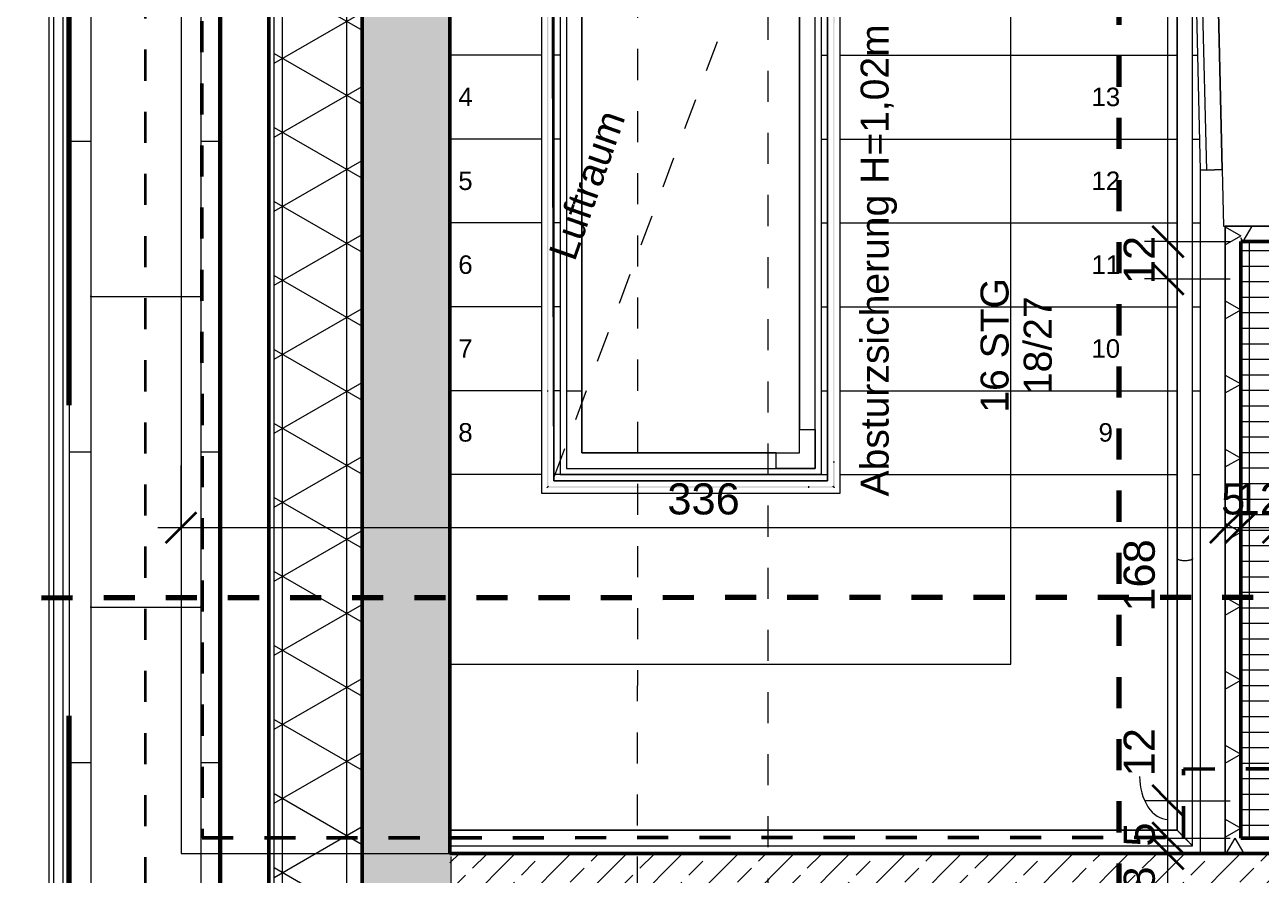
# Model space of a CAD drawing. Header units: metres. Extents: x -67.4 to -27.2, y 43.9 to 89.6.
# Drawn here: x -54.492 to -50.512, y 55.139 to 57.877 of the extents above; entities that cross this region are included whole.
import ezdxf

# ---------------------------------------------------------------- set-up
doc = ezdxf.new("R2010")
doc.units = ezdxf.units.M
for name, pattern in [('Achse', [0.009, 0.005, -0.002, 0, -0.002]), ('Strich Punkt Mittel', [0.015875, 0.00635, -0.004763, 0, -0.004763]), ('Verdeckt', [0.003, 0.002, -0.001]), ('Verdeckt Oben', [0.00225, 0.0015, -0.00075])]:
    doc.linetypes.add(name, pattern=pattern)
for name, color, linetype, lineweight in [('A-DETL-GENF_', 92, 'Continuous', 13), ('A-FLOR-HRAL', 11, 'Continuous', 5), ('A-FLOR-OVHD', 1, 'Verdeckt Oben', 5), ('A-ROOF', 132, 'Continuous', 35), ('A-ROOF-FNSH', 132, 'Continuous', 35), ('A-ROOF-OTLN', 132, 'Continuous', 5), ('A-ROOF-PATT', 132, 'Continuous', 35), ('A_2D', 7, 'Continuous', 13), ('A_Bemassung-50_', 4, 'Continuous', 9), ('A_Bemassung_', 4, 'Continuous', 9), ('A_Brandabschnitte', 30, 'Verdeckt', 50), ('A_Dach', 7, 'Continuous', 13), ('A_Decken', 8, 'Continuous', 13), ('A_Gelaender', 7, 'Continuous', 13), ('A_Raeume', 7, 'Continuous', 13), ('A_Raeume_', 7, 'Continuous', 5), ('A_Raster_', 1, 'Continuous', 9), ('A_Waende', 7, 'Continuous', 13), ('G-ANNO-SYMB_', 111, 'Continuous', 9), ('S-STRS', 31, 'Continuous', 13), ('S-STRS-ANNO_', 31, 'Continuous', 5), ('S-STRS-IDEN_', 31, 'Continuous', 9), ('Text', 90, 'Continuous', 9)]:
    doc.layers.add(name, color=color, linetype=linetype, lineweight=lineweight)
doc.styles.add('Arial', font='arial.ttf', dxfattribs={"height": 0.059531})
doc.styles.add('Arial_2', font='arial.ttf', dxfattribs={"height": 0.09})
doc.styles.add('Arial_5', font='arial.ttf', dxfattribs={"height": 0.1})
doc.dimstyles.new('WGA-Bemaßung', dxfattribs={"dimscale": 0.3048, "dimtxt": 0.102026, "dimasz": 0.328084, "dimexe": 0.246063, "dimexo": 0.0625, "dimgap": 0.04101, "dimtad": 1, "dimdec": 1, "dimlfac": 100, "dimrnd": 0.5, "dimdsep": 46, "dimtxsty": 'Arial_5', "dimblk1": 'OBLIQUE', "dimblk2": 'OBLIQUE', "dimsah": 1, "dimcen": 0.09, "dimdle": 0.246063, "dimazin": 2, "dimtfac": 1, "dimtdec": 4, "dimtix": 1, "dimtmove": 0, "dimatfit": 3, "dimfxl": 0.656168, "dimfxlon": 1, "dimtvp": 1, "dimtolj": 1, "dimtzin": 0, "dimarcsym": 2})
doc.dimstyles.new('WGA-Bemaßung_3', dxfattribs={"dimscale": 0.3048, "dimtxt": 0.102026, "dimasz": 0.328084, "dimexe": 0.246063, "dimexo": 0.0625, "dimgap": 0.04101, "dimtad": 1, "dimdec": 1, "dimlfac": 100, "dimrnd": 0.5, "dimdsep": 46, "dimtxsty": 'Arial_5', "dimblk1": 'OBLIQUE', "dimblk2": 'OBLIQUE', "dimsah": 1, "dimcen": 0.09, "dimdle": 0.246063, "dimazin": 2, "dimtfac": 1, "dimtdec": 4, "dimtix": 1, "dimtmove": 1, "dimatfit": 3, "dimfxl": 0.656168, "dimfxlon": 1, "dimtvp": 1, "dimtolj": 1, "dimtzin": 0, "dimarcsym": 2})
doc.dimstyles.new('WGA-Bemaßung_4', dxfattribs={"dimscale": 0.3048, "dimtxt": 0.102026, "dimasz": 0.328084, "dimexe": 0.246063, "dimexo": 0.0625, "dimgap": 0.04101, "dimtad": 1, "dimdec": 1, "dimlfac": 100, "dimrnd": 0.5, "dimdsep": 46, "dimtxsty": 'Arial_5', "dimblk1": 'OBLIQUE', "dimblk2": 'OBLIQUE', "dimsah": 1, "dimcen": 0.09, "dimdle": 0.246063, "dimazin": 2, "dimtfac": 1, "dimtdec": 4, "dimtix": 1, "dimtmove": 2, "dimatfit": 3, "dimfxl": 0.656168, "dimfxlon": 1, "dimtvp": 1, "dimtolj": 1, "dimtzin": 0, "dimarcsym": 2})
pattern_1 = [(45, (0, 0), (-0.08980256, 0.08980256), []), (45, (0.0898, 0), (-0.08980256, 0.08980256), [0.0635, -0.03175])]

# ---------------------------------------------------------------- blocks, each defined once
blk = doc.blocks.new('Geländer - Geländer-5776120-263_PP_03DG_BT2')
at = {"layer": 'A_Gelaender', "lineweight": 5}
for p, q in [((-24.278, 73.5847), (-24.2611, 73.5781)), ((-24.7013, 72.5043), (-24.3082, 73.5125)), ((-24.6827, 72.4971), (-24.7013, 72.5043))]:
    blk.add_line(p, q, dxfattribs=at)
blk = doc.blocks.new('Typ des oberen Holms - Oberer Geländerholm_Innen_-5776135-263_PP_03DG_BT2')
at = {"layer": 'A_Gelaender', "lineweight": 5}
for p, q in [((-24.6827, 72.4971), (-24.2611, 73.5781)), ((-24.2145, 73.5599), (-24.6361, 72.4789)), ((-24.2611, 73.5781), (-24.2145, 73.5599)), ((-24.6361, 72.4789), (-24.6827, 72.4971))]:
    blk.add_line(p, q, dxfattribs=at)
blk = doc.blocks.new('Typ des oberen Holms - Oberer Geländerholm_Innen_-V46-263_PP_03DG_BT2')
at = {"layer": 'A_Gelaender', "lineweight": 5}
for p, q in [((-24.6827, 72.4971), (-24.2611, 73.5781)), ((-24.6361, 72.4789), (-24.2145, 73.5599)), ((-24.2611, 73.5781), (-24.2145, 73.5599)), ((-24.6827, 72.4971), (-24.6361, 72.4789))]:
    blk.add_line(p, q, dxfattribs=at)
blk = doc.blocks.new('Geländer - Geländer-11656775-263_PP_03DG_BT2')
at = {"layer": 'A_Gelaender', "lineweight": 5}
for p, q in [((-26.2031, 74.2577), (-26.8768, 72.6425)), ((-25.3917, 74.0708), (-25.3733, 74.0631)), ((-25.4772, 73.8139), (-25.3733, 74.0631)), ((-26.2048, 72.0696), (-25.4772, 73.8139)), ((-26.8768, 72.6425), (-26.9808, 72.3933)), ((-26.9808, 72.3933), (-26.2048, 72.0696))]:
    blk.add_line(p, q, dxfattribs=at)
blk = doc.blocks.new('Typ des oberen Holms - Oberer Geländerholm_Innen_-11656785-263_PP_03DG_BT2')
at = {"layer": 'A_Gelaender', "lineweight": 5}
for p, q in [((-24.4204, 73.3732), (-25.148, 71.6288)), ((-25.1019, 71.6096), (-24.3743, 73.3539)), ((-25.148, 71.6288), (-25.252, 71.3796)), ((-25.2058, 71.3604), (-25.1019, 71.6096)), ((-25.5888, 70.5721), (-27.7489, 71.4731)), ((-27.7682, 71.4269), (-25.5619, 70.5067)), ((-25.252, 71.3796), (-25.5888, 70.5721)), ((-25.5619, 70.5067), (-25.2058, 71.3604))]:
    blk.add_line(p, q, dxfattribs=at)
for points, knots in [([(-25.2058, 71.3604), (-25.2061, 71.3598), (-25.2071, 71.3588), (-25.2102, 71.358), (-25.2145, 71.3581), (-25.2198, 71.359), (-25.2257, 71.3607), (-25.2339, 71.3637), (-25.2417, 71.3677), (-25.2475, 71.3719), (-25.2506, 71.3749), (-25.2522, 71.3776), (-25.2522, 71.379), (-25.252, 71.3796)], [0, 0, 0, 0, 0.083333, 0.166667, 0.25, 0.333333, 0.416667, 0.5, 0.666667, 0.75, 0.833333, 0.916667, 1, 1, 1, 1]), ([(-25.5619, 70.5067), (-25.5619, 70.5067), (-25.5622, 70.5072), (-25.5629, 70.5091), (-25.5637, 70.511), (-25.5645, 70.513), (-25.5653, 70.5148), (-25.5661, 70.5167), (-25.5672, 70.5194), (-25.5684, 70.5224), (-25.5694, 70.5249), (-25.5702, 70.5268), (-25.5711, 70.5288), (-25.5719, 70.5309), (-25.5727, 70.533), (-25.5736, 70.5351), (-25.5745, 70.5372), (-25.5754, 70.5394), (-25.5762, 70.5415), (-25.5771, 70.5436), (-25.578, 70.5458), (-25.5789, 70.5478), (-25.5797, 70.5499), (-25.5805, 70.5519), (-25.5813, 70.5538), (-25.5821, 70.5557), (-25.5828, 70.5575), (-25.5838, 70.5599), (-25.5847, 70.562), (-25.5855, 70.564), (-25.5862, 70.5658), (-25.5871, 70.5678), (-25.5878, 70.5697), (-25.5886, 70.5715), (-25.5888, 70.5721), (-25.5888, 70.5721)], [0, 0, 0, 0, 0.083333, 0.125, 0.166667, 0.208333, 0.229167, 0.25, 0.291667, 0.333333, 0.354167, 0.375, 0.395833, 0.416667, 0.4375, 0.458333, 0.479167, 0.5, 0.520833, 0.541667, 0.5625, 0.583333, 0.604167, 0.625, 0.645833, 0.666667, 0.6875, 0.708333, 0.75, 0.770833, 0.791667, 0.833333, 0.875, 0.916667, 1, 1, 1, 1])]:
    blk.add_open_spline(points, degree=3, knots=knots, dxfattribs=at)
blk = doc.blocks.new('Typ des oberen Holms - Oberer Geländerholm_Innen_-V111-263_PP_03DG_BT2')
at = {"layer": 'A_Gelaender', "lineweight": 5}
for p, q in [((-25.252, 71.3796), (-24.4204, 73.3732)), ((-25.2058, 71.3604), (-24.3743, 73.3539)), ((-27.7489, 71.4731), (-25.5888, 70.5721)), ((-27.7682, 71.4269), (-25.5619, 70.5067)), ((-25.5888, 70.5721), (-25.252, 71.3796)), ((-25.5619, 70.5067), (-25.2058, 71.3604))]:
    blk.add_line(p, q, dxfattribs=at)
blk = doc.blocks.new('Typ des oberen Holms - Oberer Geländerholm_Innen_-11656799-263_PP_03DG_BT2')
at = {"layer": 'A_Gelaender', "lineweight": 5}
for p, q in [((-26.1847, 74.25), (-26.8584, 72.6348)), ((-26.8122, 72.6155), (-26.1385, 74.2307)), ((-25.4379, 74.0901), (-25.5418, 73.8409)), ((-25.4957, 73.8216), (-25.3917, 74.0708)), ((-25.4379, 74.0901), (-25.3917, 74.0708)), ((-25.5418, 73.8409), (-26.2136, 72.2304)), ((-25.4957, 73.8216), (-25.5418, 73.8409)), ((-26.1674, 72.2111), (-25.4957, 73.8216)), ((-26.8584, 72.6348), (-26.9546, 72.404)), ((-26.8892, 72.4309), (-26.8122, 72.6155)), ((-26.8584, 72.6348), (-26.8122, 72.6155)), ((-26.9546, 72.404), (-26.3309, 72.1439)), ((-26.3117, 72.19), (-26.8892, 72.4309)), ((-26.2424, 72.1612), (-26.2136, 72.2304)), ((-26.1674, 72.2111), (-26.2156, 72.0958)), ((-26.2136, 72.2304), (-26.1674, 72.2111)), ((-26.3309, 72.1439), (-26.3117, 72.19)), ((-26.3117, 72.19), (-26.2424, 72.1612)), ((-26.2156, 72.0958), (-26.3309, 72.1439))]:
    blk.add_line(p, q, dxfattribs=at)
blk = doc.blocks.new('Typ des oberen Holms - Oberer Geländerholm_Innen_-V112-263_PP_03DG_BT2')
at = {"layer": 'A_Gelaender', "lineweight": 5}
for p, q in [((-26.1847, 74.25), (-26.8584, 72.6348)), ((-26.1385, 74.2307), (-26.8122, 72.6155)), ((-25.5418, 73.8409), (-25.4379, 74.0901)), ((-25.4957, 73.8216), (-25.3917, 74.0708)), ((-25.4379, 74.0901), (-25.3917, 74.0708)), ((-26.2136, 72.2304), (-25.5418, 73.8409)), ((-26.1674, 72.2111), (-25.4957, 73.8216)), ((-26.8584, 72.6348), (-26.9546, 72.404)), ((-26.8122, 72.6155), (-26.8892, 72.4309)), ((-26.9546, 72.404), (-26.3309, 72.1439)), ((-26.8892, 72.4309), (-26.3117, 72.19)), ((-26.2424, 72.1612), (-26.2136, 72.2304)), ((-26.2156, 72.0958), (-26.1674, 72.2111)), ((-26.3117, 72.19), (-26.2424, 72.1612)), ((-26.3309, 72.1439), (-26.2156, 72.0958))]:
    blk.add_line(p, q, dxfattribs=at)
blk = doc.blocks.new('Handlauftyp - Handlauf_Innen_-11656823-263_PP_03DG_BT2')
at = {"layer": 'A_Gelaender', "lineweight": 5}
for points in [[(-26.9117, 72.6569), (-26.912, 72.6572), (-26.2383, 74.2723), (-26.2418, 74.2737), (-26.9159, 72.6587), (-26.9137, 72.6578)], [(-25.4403, 73.7985), (-25.4381, 73.7978), (-25.3342, 74.0468), (-25.3385, 74.0486), (-25.4424, 73.7995), (-25.4403, 73.7985)], [(-26.1525, 72.0911), (-26.1506, 72.0906), (-25.4381, 73.7977), (-25.4421, 73.7993), (-26.1542, 72.0919), (-26.1525, 72.0911)], [(-27.0361, 72.3705), (-27.0301, 72.373), (-26.9117, 72.6569), (-26.916, 72.6586), (-27.0352, 72.3726)], [(-26.258, 72.0459), (-26.2565, 72.0503), (-27.0301, 72.373), (-27.0361, 72.3705), (-26.2583, 72.0461)], [(-26.182, 72.0143), (-26.1503, 72.0902), (-26.1546, 72.0919), (-26.1845, 72.0203), (-26.1833, 72.0173)], [(-26.182, 72.0143), (-26.1845, 72.0203), (-26.2559, 72.0501), (-26.2571, 72.0481), (-26.2574, 72.0457), (-26.1842, 72.0152)]]:
    blk.add_hatch(color=256, dxfattribs=at).paths.add_polyline_path(points)
for p, q in [((-26.2238, 74.3638), (-26.2315, 74.3454)), ((-26.2585, 74.2808), (-26.9345, 72.66)), ((-26.8976, 72.6446), (-26.2216, 74.2654)), ((-25.3548, 74.0554), (-25.4564, 73.8118)), ((-25.4195, 73.7964), (-25.3179, 74.04)), ((-25.3342, 74.0468), (-25.3385, 74.0486)), ((-25.4564, 73.8118), (-26.1686, 72.1044)), ((-26.1317, 72.089), (-25.4195, 73.7964)), ((-26.9345, 72.66), (-27.0593, 72.361)), ((-27.0069, 72.3825), (-26.8976, 72.6446)), ((-27.0593, 72.361), (-26.2648, 72.0296)), ((-26.2494, 72.0665), (-27.0069, 72.3825)), ((-26.1708, 72.0992), (-26.194, 72.0434)), ((-26.1725, 71.9911), (-26.1338, 72.0838)), ((-26.194, 72.0434), (-26.2309, 72.0588)), ((-26.2463, 72.0219), (-26.1725, 71.9911))]:
    blk.add_line(p, q, dxfattribs=at)
for points in [[(-25.4385, 73.7978), (-25.4391, 73.7981), (-25.4403, 73.7985), (-25.4415, 73.7991), (-25.4421, 73.7993)], [(-26.9156, 72.6586), (-26.915, 72.6584), (-26.9138, 72.6579), (-26.9126, 72.6574), (-26.912, 72.6571)], [(-26.1507, 72.0904), (-26.1513, 72.0906), (-26.1525, 72.0911), (-26.1537, 72.0916), (-26.1543, 72.0919)], [(-26.2579, 72.0459), (-26.2577, 72.0466), (-26.2571, 72.0481), (-26.2565, 72.0495), (-26.2561, 72.0502)]]:
    blk.add_open_spline(points, degree=3, dxfattribs=at)
for points in [[(-27.0362, 72.3705), (-27.0357, 72.3707), (-27.0347, 72.3711), (-27.0331, 72.3718), (-27.0315, 72.3724), (-27.0305, 72.3728), (-27.03, 72.373)], [(-26.182, 72.0142), (-26.1822, 72.0147), (-26.1826, 72.0157), (-26.1833, 72.0173), (-26.1839, 72.0189), (-26.1843, 72.0199), (-26.1845, 72.0203)]]:
    blk.add_open_spline(points, degree=3, knots=[0.46272837, 0.46272837, 0.46272837, 0.46272837, 0.47916667, 0.5, 0.52083333, 0.53727163, 0.53727163, 0.53727163, 0.53727163], dxfattribs=at)
blk = doc.blocks.new('Handlauftyp - Handlauf_Innen_-V113-263_PP_03DG_BT2')
at = {"layer": 'A_Gelaender', "lineweight": 5}
for p, q in [((-26.2238, 74.3638), (-26.2315, 74.3454)), ((-26.2585, 74.2808), (-26.9322, 72.6656)), ((-26.2216, 74.2654), (-26.8953, 72.6502)), ((-25.4587, 73.8062), (-25.3548, 74.0554)), ((-25.4218, 73.7908), (-25.3179, 74.04)), ((-25.3548, 74.0554), (-25.3179, 74.04)), ((-26.1709, 72.0988), (-25.4587, 73.8062)), ((-26.134, 72.0834), (-25.4218, 73.7908)), ((-26.9322, 72.6656), (-27.0593, 72.361)), ((-26.8953, 72.6502), (-27.0069, 72.3825)), ((-27.0593, 72.361), (-26.2648, 72.0296)), ((-27.0069, 72.3825), (-26.2494, 72.0665)), ((-26.194, 72.0434), (-26.1709, 72.0988)), ((-26.1725, 71.9911), (-26.134, 72.0834)), ((-26.2494, 72.0665), (-26.194, 72.0434)), ((-26.2648, 72.0296), (-26.1725, 71.9911))]:
    blk.add_line(p, q, dxfattribs=at)
blk = doc.blocks.new('Dtai_Fluchtlinie_Grenzlinie - Dtai_Grenzlinie-5920249-263_PP_03DG_BT2')
at = {"layer": 'A-DETL-GENF_', "lineweight": 70}
for p, q in [((6.45, 0), (8.45, 0)), ((9.45, 0), (11.45, 0))]:
    blk.add_line(p, q, dxfattribs=at)
blk = doc.blocks.new('DIMBLOCK177-263_PP_03DG_BT2')
at = {"layer": 'A_Bemassung-50_', "lineweight": 35, "transparency": 16777216}
for p, q in [((-50.8125, 55.2087), (-50.8625, 55.2587)), ((-50.8125, 55.2087), (-50.7625, 55.1587)), ((-50.8125, 55.0287), (-50.8625, 55.0787)), ((-50.8125, 55.0287), (-50.7625, 54.9787))]:
    blk.add_line(p, q, dxfattribs=at)
at = {"layer": 'A_Bemassung-50_', "transparency": 16777216}
for p, q in [((-50.8125, 55.2087), (-51.0125, 55.2087)), ((-50.8125, 55.0287), (-50.8125, 55.2087)), ((-50.8125, 55.2087), (-50.7375, 55.2087)), ((-50.8125, 55.0287), (-51.0125, 55.0287)), ((-50.8125, 55.0287), (-50.7375, 55.0287))]:
    blk.add_line(p, q, dxfattribs=at)
at = {"layer": 'A_Bemassung-50_', "color": 0, "transparency": 16777216, "insert": (-50.9548, 55.0119), "char_height": 0.1, "width": 0.184588, "attachment_point": 1, "rotation": 90, "line_spacing_factor": 0.941778, "style": 'Arial_5'}
blk.add_mtext('18', dxfattribs=at)
blk = doc.blocks.new('_Oblique')
at = {"color": 0, "linetype": 'ByBlock', "lineweight": -2}
blk.add_line((-0.5, -0.5), (0.5, 0.5), dxfattribs=at)
blk = doc.blocks.new('DIMBLOCK178-263_PP_03DG_BT2')
at = {"layer": 'A_Bemassung-50_', "lineweight": 35, "transparency": 16777216}
for p, q in [((-50.8125, 55.2587), (-50.8625, 55.3087)), ((-50.8125, 55.2087), (-50.8625, 55.2587)), ((-50.8125, 55.2587), (-50.7625, 55.2087)), ((-50.8125, 55.2087), (-50.7625, 55.1587))]:
    blk.add_line(p, q, dxfattribs=at)
at = {"layer": 'A_Bemassung-50_', "transparency": 16777216}
for p, q in [((-50.8125, 55.2587), (-50.8875, 55.2587)), ((-50.8125, 55.2087), (-50.8125, 55.2587)), ((-50.8125, 55.2587), (-50.6125, 55.2587)), ((-50.8125, 55.2087), (-51.0125, 55.2087)), ((-50.8125, 55.2087), (-50.7375, 55.2087))]:
    blk.add_line(p, q, dxfattribs=at)
at = {"layer": 'A_Bemassung-50_', "color": 0, "transparency": 16777216, "insert": (-50.9548, 55.2311), "char_height": 0.1, "width": 0.092294, "attachment_point": 1, "rotation": 90, "line_spacing_factor": 0.941778, "style": 'Arial_5'}
blk.add_mtext('5', dxfattribs=at)
blk = doc.blocks.new('DIMBLOCK179-263_PP_03DG_BT2')
at = {"layer": 'A_Bemassung-50_', "lineweight": 35, "transparency": 16777216}
for p, q in [((-50.8125, 55.3787), (-50.8625, 55.4287)), ((-50.8125, 55.3787), (-50.7625, 55.3287)), ((-50.8125, 55.2587), (-50.8625, 55.3087)), ((-50.8125, 55.2587), (-50.7625, 55.2087))]:
    blk.add_line(p, q, dxfattribs=at)
at = {"layer": 'A_Bemassung-50_', "transparency": 16777216}
for p, q in [((-50.8125, 55.3787), (-50.8875, 55.3787)), ((-50.8125, 55.2587), (-50.8125, 55.3787)), ((-50.8125, 55.3787), (-50.6125, 55.3787)), ((-50.8125, 55.2587), (-50.8875, 55.2587)), ((-50.8125, 55.2587), (-50.6125, 55.2587))]:
    blk.add_line(p, q, dxfattribs=at)
blk.add_ellipse((-50.8125, 55.4573), major_axis=(0, 0.1386), ratio=0.65655, start_param=1.570796, end_param=3.141593, dxfattribs=at)
at = {"layer": 'A_Bemassung-50_', "color": 0, "transparency": 16777216, "insert": (-50.9548, 55.4573), "char_height": 0.1, "width": 0.184588, "attachment_point": 1, "rotation": 90, "line_spacing_factor": 0.941778, "style": 'Arial_5'}
blk.add_mtext('12', dxfattribs=at)
blk = doc.blocks.new('DIMBLOCK180-263_PP_03DG_BT2')
at = {"layer": 'A_Bemassung-50_', "lineweight": 35, "transparency": 16777216}
for p, q in [((-50.8124, 57.0587), (-50.8624, 57.1087)), ((-50.8124, 57.0587), (-50.7624, 57.0087)), ((-50.8125, 55.3787), (-50.8625, 55.4287)), ((-50.8125, 55.3787), (-50.7625, 55.3287))]:
    blk.add_line(p, q, dxfattribs=at)
at = {"layer": 'A_Bemassung-50_', "transparency": 16777216}
for p, q in [((-50.8124, 57.0587), (-50.8874, 57.0587)), ((-50.8125, 55.3787), (-50.8124, 57.0587)), ((-50.8124, 57.0587), (-50.6124, 57.0587)), ((-50.8125, 55.3787), (-50.8875, 55.3787)), ((-50.8125, 55.3787), (-50.6125, 55.3787))]:
    blk.add_line(p, q, dxfattribs=at)
at = {"layer": 'A_Bemassung-50_', "color": 0, "transparency": 16777216, "insert": (-50.9548, 55.9875), "char_height": 0.1, "width": 0.276883, "attachment_point": 1, "rotation": 90, "line_spacing_factor": 0.941778, "style": 'Arial_5'}
blk.add_mtext('168', dxfattribs=at)
blk = doc.blocks.new('DIMBLOCK181-263_PP_03DG_BT2')
at = {"layer": 'A_Bemassung-50_', "lineweight": 35, "transparency": 16777216}
for p, q in [((-50.8124, 57.1787), (-50.8624, 57.2287)), ((-50.8124, 57.1787), (-50.7624, 57.1287)), ((-50.8124, 57.0587), (-50.8624, 57.1087)), ((-50.8124, 57.0587), (-50.7624, 57.0087))]:
    blk.add_line(p, q, dxfattribs=at)
at = {"layer": 'A_Bemassung-50_', "transparency": 16777216}
for p, q in [((-50.8124, 57.1787), (-50.8874, 57.1787)), ((-50.8124, 57.0587), (-50.8124, 57.1787)), ((-50.8124, 57.1787), (-50.6124, 57.1787)), ((-50.8124, 57.0587), (-50.8874, 57.0587)), ((-50.8124, 57.0587), (-50.6124, 57.0587))]:
    blk.add_line(p, q, dxfattribs=at)
at = {"layer": 'A_Bemassung-50_', "color": 0, "transparency": 16777216, "insert": (-50.9548, 57.0418), "char_height": 0.1, "width": 0.184588, "attachment_point": 1, "rotation": 90, "line_spacing_factor": 0.941778, "style": 'Arial_5'}
blk.add_mtext('12', dxfattribs=at)
blk = doc.blocks.new('DIMBLOCK182-263_PP_03DG_BT2')
at = {"layer": 'A_Bemassung-50_', "lineweight": 35, "transparency": 16777216}
for p, q in [((-50.8122, 63.9517), (-50.8622, 64.0017)), ((-50.8122, 63.9517), (-50.7622, 63.9017)), ((-50.8124, 57.1787), (-50.8624, 57.2287)), ((-50.8124, 57.1787), (-50.7624, 57.1287))]:
    blk.add_line(p, q, dxfattribs=at)
at = {"layer": 'A_Bemassung-50_', "transparency": 16777216}
for p, q in [((-50.8124, 57.1787), (-50.8122, 64.0267)), ((-50.8122, 63.9517), (-51.0122, 63.9517)), ((-50.8122, 63.9517), (-50.7372, 63.9517)), ((-50.8124, 57.1787), (-50.8874, 57.1787)), ((-50.8124, 57.1787), (-50.6124, 57.1787))]:
    blk.add_line(p, q, dxfattribs=at)
at = {"layer": 'A_Bemassung-50_', "color": 0, "transparency": 16777216, "insert": (-50.9546, 60.3918), "char_height": 0.1, "width": 0.416266, "attachment_point": 1, "rotation": 90, "line_spacing_factor": 0.941778, "style": 'Arial_5'}
blk.add_mtext('677,5', dxfattribs=at)
blk = doc.blocks.new('DIMBLOCK241-263_PP_03DG_BT2')
at = {"layer": 'A_Bemassung-50_', "transparency": 16777216}
for p, q in [((-53.9887, 56.2582), (-53.9887, 56.4582)), ((-50.6277, 56.2581), (-50.6277, 56.4581)), ((-54.0637, 56.2582), (-50.6277, 56.2581)), ((-53.9887, 56.2582), (-53.9887, 56.1832)), ((-50.6277, 56.2581), (-50.6277, 56.1831))]:
    blk.add_line(p, q, dxfattribs=at)
at = {"layer": 'A_Bemassung-50_', "lineweight": 35, "transparency": 16777216}
for p, q in [((-53.9887, 56.2582), (-53.9387, 56.3082)), ((-50.6277, 56.2581), (-50.5777, 56.3081)), ((-53.9887, 56.2582), (-54.0387, 56.2082)), ((-50.6277, 56.2581), (-50.6777, 56.2081))]:
    blk.add_line(p, q, dxfattribs=at)
at = {"layer": 'A_Bemassung-50_', "color": 0, "transparency": 16777216, "insert": (-52.4236, 56.4005), "char_height": 0.1, "width": 0.276883, "attachment_point": 1, "rotation": 359.9983, "line_spacing_factor": 0.941778, "style": 'Arial_5'}
blk.add_mtext('336', dxfattribs=at)
blk = doc.blocks.new('DIMBLOCK242-263_PP_03DG_BT2')
at = {"layer": 'A_Bemassung-50_', "transparency": 16777216}
for p, q in [((-50.6277, 56.2581), (-50.6277, 56.4581)), ((-50.5777, 56.2581), (-50.5777, 56.4581)), ((-50.6277, 56.2581), (-50.5777, 56.2581)), ((-50.6277, 56.2581), (-50.6277, 56.1831)), ((-50.5777, 56.2581), (-50.5777, 56.1831))]:
    blk.add_line(p, q, dxfattribs=at)
at = {"layer": 'A_Bemassung-50_', "lineweight": 35, "transparency": 16777216}
for p, q in [((-50.6277, 56.2581), (-50.5777, 56.3081)), ((-50.5777, 56.2581), (-50.5277, 56.3081)), ((-50.6277, 56.2581), (-50.6777, 56.2081)), ((-50.5777, 56.2581), (-50.6277, 56.2081))]:
    blk.add_line(p, q, dxfattribs=at)
at = {"layer": 'A_Bemassung-50_', "color": 0, "transparency": 16777216, "insert": (-50.6412, 56.4004), "char_height": 0.1, "width": 0.092294, "attachment_point": 1, "rotation": 359.9983, "line_spacing_factor": 0.941778, "style": 'Arial_5'}
blk.add_mtext('5', dxfattribs=at)
blk = doc.blocks.new('DIMBLOCK243-263_PP_03DG_BT2')
at = {"layer": 'A_Bemassung-50_', "transparency": 16777216}
for p, q in [((-50.5777, 56.2581), (-50.5777, 56.4581)), ((-50.4577, 56.2581), (-50.4577, 56.4581)), ((-50.5777, 56.2581), (-50.4577, 56.2581)), ((-50.5777, 56.2581), (-50.5777, 56.1831)), ((-50.4577, 56.2581), (-50.4577, 56.1831))]:
    blk.add_line(p, q, dxfattribs=at)
at = {"layer": 'A_Bemassung-50_', "lineweight": 35, "transparency": 16777216}
for p, q in [((-50.5777, 56.2581), (-50.5277, 56.3081)), ((-50.4577, 56.2581), (-50.4077, 56.3081)), ((-50.5777, 56.2581), (-50.6277, 56.2081)), ((-50.4577, 56.2581), (-50.5077, 56.2081))]:
    blk.add_line(p, q, dxfattribs=at)
at = {"layer": 'A_Bemassung-50_', "color": 0, "transparency": 16777216, "insert": (-50.5946, 56.4004), "char_height": 0.1, "width": 0.184588, "attachment_point": 1, "rotation": 359.9983, "line_spacing_factor": 0.941778, "style": 'Arial_5'}
blk.add_mtext('12', dxfattribs=at)

msp = doc.modelspace()

# ---------------------------------------------------------------- hatches: boundary and pattern name
at = {"layer": 'A-ROOF-PATT', "lineweight": 5}
h = msp.add_hatch(dxfattribs=at)
h.set_pattern_fill('FP_85', color=256, style=0, pattern_type=2)
h.set_pattern_definition([(269.998, (-27.412, 0.0008), (0.707075, -1.000025), [1, 0]), (269.998, (-27.058, 0.0008), (0.707075, -1.000025), [1, 0]), (359.9983, (-27.765, -0.4992), (0.70714, 0.999979), [0.35355, -0.35355]), (359.9983, (-27.412, -0.9992), (0.70714, 0.999979), [0.35355, -0.35355])])
h.paths.add_polyline_path([(-54.349, 47.6519), (-53.869, 47.6866), (-53.869, 48.7988), (-53.9597, 48.7988), (-53.9596, 51.0788), (-53.8689, 51.0788), (-53.8689, 52.1088), (-53.9596, 52.1088), (-53.9595, 54.3888), (-53.8688, 54.3888), (-53.8687, 58.7988), (-53.9594, 58.7988), (-53.9593, 59.9388), (-53.8687, 59.9388), (-53.8687, 61.2831), (-53.9593, 61.2832), (-53.9592, 63.5632), (-53.8686, 63.5632), (-53.8685, 64.3118), (-54.1485, 64.3117), (-54.1485, 64.3107), (-54.1887, 64.3107), (-54.1887, 64.3118), (-54.3485, 64.3117), (-54.349, 47.8078)])
h = msp.add_hatch(dxfattribs=at)
h.set_pattern_fill('FP_84', color=127, angle=-157.36, style=0, pattern_type=2)
h.set_pattern_definition([(269.998, (-53.8686, 55.98169), (0.20637, -7e-06), []), (329.998, (-53.8686, 55.98169), (0.103191, 0.178718), []), (29.998, (-53.8686, 55.98169), (-0.103179, 0.1787253), [])])
h.paths.add_polyline_path([(-53.6894, 47.86), (-53.4066, 47.8805), (-53.4066, 48.7988), (-53.6894, 48.7988), (-53.6894, 47.874)])
h.paths.add_polyline_path([(-53.4065, 51.0788), (-53.4065, 52.1088), (-53.6893, 52.1088), (-53.6893, 51.0788), (-53.611, 51.0788)])
h.paths.add_polyline_path([(-53.4064, 54.3888), (-53.4063, 58.7988), (-53.6891, 58.7988), (-53.6892, 54.3888), (-53.611, 54.3888)])
h.paths.add_polyline_path([(-53.4062, 59.9388), (-53.4062, 61.2831), (-53.689, 61.2831), (-53.6891, 59.9388), (-53.4744, 59.9388)])
h.paths.add_polyline_path([(-53.4061, 63.5631), (-53.4061, 64.1517), (-53.6889, 64.1516), (-53.689, 63.5631)])
h = msp.add_hatch(dxfattribs=at)
h.set_pattern_fill('FP_2', color=127, style=0, pattern_type=2)
h.set_pattern_definition(pattern_1)
h.paths.add_polyline_path([(-53.4065, 47.8804), (-53.1237, 47.9009), (-53.1237, 48.7988), (-53.4065, 48.7988), (-53.4065, 47.9023)])
h.paths.add_polyline_path([(-53.1236, 51.0788), (-53.1236, 52.1088), (-53.4064, 52.1088), (-53.4064, 51.0788), (-53.1932, 51.0788)])
h.paths.add_polyline_path([(-53.1235, 54.3888), (-53.1234, 58.7988), (-53.4062, 58.7988), (-53.4062, 54.3888), (-53.1406, 54.3888)])
h.paths.add_polyline_path([(-53.1233, 59.9388), (-53.1233, 61.2831), (-53.4061, 61.2831), (-53.4061, 59.9388), (-53.1932, 59.9388)])
h.paths.add_polyline_path([(-53.1232, 63.5631), (-53.1232, 64.1517), (-53.4061, 64.1516), (-53.4061, 63.5631), (-53.1233, 63.5631)])
at = {"layer": 'A_Waende', "lineweight": 5}
h = msp.add_hatch(dxfattribs=at)
h.set_pattern_fill('FP_139', color=250, angle=202.64, style=0, pattern_type=2)
h.set_pattern_definition([(89.998, (-50.57785, 56.24361), (-0.20637, 7e-06), []), (149.998, (-50.57785, 56.24361), (-0.103196, -0.178727), []), (209.998, (-50.57785, 56.24361), (0.10318, -0.178725), [])])
h.paths.add_polyline_path([(-50.5778, 55.2587), (-50.5777, 57.2287), (-50.6277, 57.2286), (-50.6278, 55.2587)])
h = msp.add_hatch(dxfattribs=at)
h.set_pattern_fill('FP_140', color=250, angle=-157.36, style=0, pattern_type=2)
h.set_pattern_definition([(359.998, (-49.61764, 57.17826), (7e-06, 0.20637), []), (59.998, (-49.61764, 57.17826), (-0.178727, 0.103196), []), (119.998, (-49.61764, 57.17826), (-0.178725, -0.10318), [])])
h.paths.add_polyline_path([(-48.658, 57.1786), (-48.6579, 57.1786), (-48.6579, 57.2286), (-48.7776, 57.2286), (-48.7776, 57.1786)])
h.paths.add_polyline_path([(-50.4577, 57.1787), (-50.4577, 57.2287), (-50.5777, 57.2286), (-50.5777, 57.1787), (-50.4577, 57.1787)])
h = msp.add_hatch(dxfattribs=at)
h.set_pattern_fill('FP_3', color=250, style=0, pattern_type=2)
h.set_pattern_definition([(0, (0, 0), (0, 0.05), []), (90, (0, 0), (-0.075, 0), [])])
h.paths.add_polyline_path([(-50.4578, 55.2587), (-50.4578, 57.1787), (-50.5777, 57.1787), (-50.5777, 55.2587)])
h = msp.add_hatch(dxfattribs=at)
h.set_pattern_fill('FP_138', color=250, angle=202.64, style=0, pattern_type=2)
h.set_pattern_definition([(179.998, (-49.64265, 55.25871), (-7e-06, -0.20637), []), (239.998, (-49.64265, 55.25871), (0.178727, -0.103196), []), (299.998, (-49.64265, 55.25871), (0.178725, 0.10318), [])])
h.paths.add_polyline_path([(-48.658, 55.2087), (-48.658, 55.2587), (-50.6278, 55.2587), (-50.6278, 55.2087), (-48.7776, 55.2087)])
h = msp.add_hatch(dxfattribs=at)
h.set_pattern_fill('FP_2', color=250, style=0, pattern_type=2)
h.set_pattern_definition(pattern_1)
h.paths.add_polyline_path([(-47.0638, 55.0286), (-47.0638, 55.2086), (-53.1235, 55.2087), (-53.1235, 55.0288), (-47.0639, 55.0286)])

# ---------------------------------------------------------------- linework, layer by layer
at = {"layer": 'A-FLOR-OVHD'}
msp.add_line((-52.7887, 56.4188), (-51.9787, 58.5788), dxfattribs=at)
at = {"layer": 'A-ROOF', "color": 10, "lineweight": 50}
for p, q in [((-53.8618, 54.3888), (-53.8616, 58.7988)), ((-53.7062, 54.3888), (-53.7061, 58.7988)), ((-53.4062, 58.7988), (-53.4064, 54.3888)), ((-53.1235, 55.2088), (-53.1234, 58.7988))]:
    msp.add_line(p, q, dxfattribs=at)
at = {"layer": 'A-ROOF', "lineweight": 18}
msp.add_line((-53.6892, 54.3888), (-53.6891, 58.7988), dxfattribs=at)
at = {"layer": 'A-ROOF-FNSH', "color": 7, "lineweight": 13}
for p, q in [((-53.8687, 58.7988), (-53.8688, 54.3888)), ((-53.4064, 54.3888), (-53.4063, 58.7988))]:
    msp.add_line(p, q, dxfattribs=at)
at = {"layer": 'A-ROOF-OTLN'}
for p, q in [((-54.414, 47.6519), (-54.4135, 64.4569)), ((-54.399, 47.6519), (-54.3985, 64.4569))]:
    msp.add_line(p, q, dxfattribs=at)
at = {"layer": 'A_2D', "linetype": 'Verdeckt Oben', "lineweight": 5}
for p, q in [((-52.0999, 60.1288), (-52.1011, 48.1755)), ((-53.12, 58.7988), (-53.1204, 54.3852)), ((-52.52, 58.7988), (-52.5204, 54.3888))]:
    msp.add_line(p, q, dxfattribs=at)
at = {"layer": 'A_Brandabschnitte'}
for p, q in [((-53.9233, 60.0882), (-53.9207, 55.2592)), ((-50.7619, 55.4809), (-48.8819, 55.4819)), ((-50.7619, 55.2609), (-50.7619, 55.4809)), ((-53.9207, 55.2592), (-50.7619, 55.2609))]:
    msp.add_line(p, q, dxfattribs=at)
at = {"layer": 'A_Dach'}
msp.add_line((-54.3485, 64.3118), (-54.349, 47.6519), dxfattribs=at)
at = {"layer": 'A_Decken'}
for p, q in [((-50.708, 55.2087), (-50.7079, 57.4187)), ((-50.6377, 57.4104), (-50.6335, 57.2287)), ((-50.6335, 57.2287), (-50.6277, 57.2287))]:
    msp.add_line(p, q, dxfattribs=at)
at = {"layer": 'A_Raeume', "color": 8, "linetype": 'Verdeckt'}
for p, q in [((-52.7887, 56.4088), (-52.7954, 58.4489)), ((-51.9079, 56.9692), (-51.908, 56.4088)), ((-51.908, 56.4088), (-52.7887, 56.4088))]:
    msp.add_line(p, q, dxfattribs=at)
at = {"layer": 'A_Raeume_', "flags": 128}
for points in [[(-53.9886, 60.1288), (-53.9888, 55.2088), (-50.6278, 55.2087), (-50.6277, 57.2287), (-50.4577, 57.2287), (-48.7776, 57.2286), (-48.6079, 57.2286), (-48.6079, 57.7412), (-47.3962, 57.7411), (-47.3962, 57.9086), (-47.3962, 58.7511), (-47.0337, 58.7511), (-47.0336, 60.1286), (-48.1311, 60.1287), (-53.4386, 60.1288)], [(-52.7957, 58.5189), (-51.9079, 58.5189), (-51.908, 56.4088), (-52.7887, 56.4088)]]:
    msp.add_lwpolyline(points, close=True, dxfattribs=at)
at = {"layer": 'A_Raster_', "linetype": 'Strich Punkt Mittel', "lineweight": 35}
msp.add_line((-54.1037, 84.1967), (-54.1049, 46.5271), dxfattribs=at)
at = {"layer": 'A_Waende'}
msp.add_line((-54.369, 48.1119), (-54.3685, 64.3118), dxfattribs=at)
at = {"layer": 'A_Waende', "color": 250, "lineweight": 5}
for p, q in [((-50.6277, 57.2287), (-50.6278, 55.2087)), ((-50.4577, 57.2287), (-50.6277, 57.2287))]:
    msp.add_line(p, q, dxfattribs=at)
at = {"layer": 'A_Waende', "color": 10, "lineweight": 50}
for p, q in [((-50.5777, 57.1787), (-50.5778, 55.2587)), ((-50.4577, 57.1787), (-50.5777, 57.1787)), ((-50.5778, 55.2587), (-48.658, 55.2587)), ((-48.608, 55.2087), (-53.1235, 55.2088))]:
    msp.add_line(p, q, dxfattribs=at)
at = {"layer": 'G-ANNO-SYMB_', "linetype": 'Achse', "lineweight": 70}
for p, q in [((-50.9697, 47.277), (-50.9686, 85.3042)), ((-56.4379, 56.0314), (-46.7419, 56.0366))]:
    msp.add_line(p, q, dxfattribs=at)
at = {"layer": 'S-STRS'}
for p, q in [((-52.8287, 57.7788), (-53.1234, 57.7788)), ((-52.8287, 57.7788), (-53.1234, 57.7788)), ((-52.7687, 57.7788), (-52.7887, 57.7788)), ((-52.7687, 57.7788), (-52.7887, 57.7788)), ((-51.9279, 57.7788), (-51.9079, 57.7788)), ((-51.9279, 57.7788), (-51.9079, 57.7788)), ((-51.8679, 57.7788), (-50.7829, 57.7787)), ((-51.8679, 57.7788), (-50.7829, 57.7787)), ((-50.7329, 57.7787), (-50.7163, 57.7787)), ((-50.7329, 57.7787), (-50.7163, 57.7787)), ((-52.8287, 57.5088), (-53.1234, 57.5088)), ((-52.8287, 57.5088), (-53.1234, 57.5088)), ((-52.7687, 57.5088), (-52.7887, 57.5088)), ((-52.7687, 57.5088), (-52.7887, 57.5088)), ((-51.9279, 57.5088), (-51.9079, 57.5088)), ((-51.9279, 57.5088), (-51.9079, 57.5088)), ((-51.8679, 57.5088), (-50.7829, 57.5087)), ((-51.8679, 57.5088), (-50.7829, 57.5087)), ((-50.7329, 57.5087), (-50.71, 57.5087)), ((-50.7329, 57.5087), (-50.71, 57.5087)), ((-50.7079, 57.2387), (-50.7079, 57.4188)), ((-52.8287, 57.2388), (-53.1234, 57.2388)), ((-52.8287, 57.2388), (-53.1234, 57.2388)), ((-52.7687, 57.2388), (-52.7887, 57.2388)), ((-52.7687, 57.2388), (-52.7887, 57.2388)), ((-51.9279, 57.2388), (-51.9079, 57.2388)), ((-51.9279, 57.2388), (-51.9079, 57.2388)), ((-51.8679, 57.2388), (-50.7829, 57.2387)), ((-51.8679, 57.2388), (-50.7829, 57.2387)), ((-50.7329, 57.2387), (-50.7079, 57.2387)), ((-50.7329, 57.2387), (-50.7079, 57.2387)), ((-50.7079, 56.9687), (-50.7079, 57.2387)), ((-52.8287, 56.9688), (-53.1234, 56.9688)), ((-52.8287, 56.9688), (-53.1234, 56.9688)), ((-52.7687, 56.9688), (-52.7887, 56.9688)), ((-52.7687, 56.9688), (-52.7887, 56.9688)), ((-51.9279, 56.9688), (-51.9079, 56.9688)), ((-51.9279, 56.9688), (-51.9079, 56.9688)), ((-51.8679, 56.9688), (-50.7829, 56.9687)), ((-51.8679, 56.9688), (-50.7829, 56.9687)), ((-50.7329, 56.9687), (-50.7079, 56.9687)), ((-50.7329, 56.9687), (-50.7079, 56.9687)), ((-50.7079, 56.6987), (-50.7079, 56.9687)), ((-52.8287, 56.6988), (-53.1234, 56.6988)), ((-52.8287, 56.6988), (-53.1234, 56.6988)), ((-52.7687, 56.6988), (-52.7887, 56.6988)), ((-52.7687, 56.6988), (-52.7887, 56.6988)), ((-52.7687, 56.6988), (-52.7687, 56.4288)), ((-51.9279, 56.6988), (-51.9079, 56.6988)), ((-51.9279, 56.6988), (-51.9079, 56.6988)), ((-51.8679, 56.6988), (-50.7829, 56.6987)), ((-51.8679, 56.6988), (-50.7829, 56.6987)), ((-50.7329, 56.6987), (-50.7079, 56.6987)), ((-50.7329, 56.6987), (-50.7079, 56.6987)), ((-50.708, 56.4287), (-50.7079, 56.6987)), ((-52.8287, 56.4288), (-53.1234, 56.4288)), ((-52.7687, 56.4288), (-52.7887, 56.4288)), ((-51.928, 56.4288), (-52.7687, 56.4288)), ((-51.928, 56.4288), (-51.908, 56.4288)), ((-51.928, 56.4288), (-51.908, 56.4288)), ((-51.868, 56.4288), (-50.783, 56.4287)), ((-51.868, 56.4288), (-50.783, 56.4287)), ((-50.733, 56.4287), (-50.708, 56.4287)), ((-50.733, 56.4287), (-50.708, 56.4287)), ((-50.708, 55.2087), (-50.708, 56.4287))]:
    msp.add_line(p, q, dxfattribs=at)
at = {"layer": 'S-STRS-ANNO_'}
for p, q in [((-51.3179, 57.7788), (-51.3179, 58.0488)), ((-51.3179, 57.5088), (-51.3179, 57.7788)), ((-51.3179, 57.2388), (-51.3179, 57.5088)), ((-51.3179, 56.9688), (-51.3179, 57.2388)), ((-51.3179, 56.6988), (-51.3179, 56.9688)), ((-51.318, 56.4288), (-51.3179, 56.6988)), ((-51.318, 55.8188), (-51.318, 56.4288)), ((-53.1235, 55.8188), (-51.318, 55.8188))]:
    msp.add_line(p, q, dxfattribs=at)

# ---------------------------------------------------------------- block references
at = {"layer": 'A-DETL-GENF_', "rotation": 89.99827587845456}
msp.add_blockref('Dtai_Fluchtlinie_Grenzlinie - Dtai_Grenzlinie-5920249-263_PP_03DG_BT2', (-54.349, 47.2019), dxfattribs=at)
at = {"layer": 'A-FLOR-HRAL', "rotation": 22.64000000000043}
for name in ['Geländer - Geländer-11656775-263_PP_03DG_BT2', 'Geländer - Geländer-5776120-263_PP_03DG_BT2']:
    msp.add_blockref(name, (0, 0), dxfattribs=at)
at = {"layer": 'A_Gelaender', "lineweight": 5, "rotation": 22.64000000000043}
for name in ['Handlauftyp - Handlauf_Innen_-11656823-263_PP_03DG_BT2', 'Handlauftyp - Handlauf_Innen_-V113-263_PP_03DG_BT2', 'Typ des oberen Holms - Oberer Geländerholm_Innen_-11656799-263_PP_03DG_BT2', 'Typ des oberen Holms - Oberer Geländerholm_Innen_-V112-263_PP_03DG_BT2', 'Typ des oberen Holms - Oberer Geländerholm_Innen_-11656785-263_PP_03DG_BT2', 'Typ des oberen Holms - Oberer Geländerholm_Innen_-V111-263_PP_03DG_BT2', 'Typ des oberen Holms - Oberer Geländerholm_Innen_-5776135-263_PP_03DG_BT2', 'Typ des oberen Holms - Oberer Geländerholm_Innen_-V46-263_PP_03DG_BT2']:
    msp.add_blockref(name, (0, 0), dxfattribs=at)

# ---------------------------------------------------------------- texts
at = {"layer": 'S-STRS-ANNO_', "attachment_point": 1, "line_spacing_factor": 0.941778, "style": 'Arial'}
for s, insert, char_height, width in [('4', (-53.0966, 57.6744), 0.0595, 0.054944), ('13', (-51.0587, 57.6743), 0.05953, 0.109888), ('5', (-53.0966, 57.4044), 0.0595, 0.054944), ('12', (-51.0587, 57.4043), 0.05953, 0.109888), ('6', (-53.0966, 57.1344), 0.0595, 0.054944), ('11', (-51.0587, 57.1343), 0.05953, 0.109888), ('7', (-53.0966, 56.8644), 0.0595, 0.054944), ('10', (-51.0587, 56.8643), 0.05953, 0.109888), ('8', (-53.0966, 56.5944), 0.0595, 0.054944), ('9', (-51.0358, 56.5943), 0.0595, 0.054944)]:
    msp.add_mtext(s, dxfattribs=dict(at, insert=insert, char_height=char_height, width=width))
at = {"layer": 'S-STRS-IDEN_', "char_height": 0.09, "attachment_point": 1, "rotation": 90, "style": 'Arial_2'}
for s, insert, width in [('16 STG', (-51.4155, 56.6282), 0.517088), ('18/27', (-51.2766, 56.6877), 0.376793)]:
    msp.add_mtext(s, dxfattribs=dict(at, insert=insert, width=width))
at = {"layer": 'Text', "color": 7, "char_height": 0.09, "attachment_point": 1, "style": 'Arial_2'}
for s, insert, width, rotation in [('Absturzsicherung H=1,02m', (-51.8015, 56.3583), 1.79578, 90), ('Luftraum', (-52.8072, 57.1417), 0.585232, 70.64)]:
    msp.add_mtext(s, dxfattribs=dict(at, insert=insert, width=width, rotation=rotation))

# ---------------------------------------------------------------- dimensions: what is measured, and where the dimension line sits
at = {"layer": 'A_Bemassung_'}
for base, p1, p2, angle, override, picture, middle in [((-50.8122, 63.9517), (-50.6124, 57.1787), (-51.0122, 63.9517), 89.9983, {"dimpost": '<>', "dimfxl": 6.784849}, 'DIMBLOCK182-263_PP_03DG_BT2', (-50.8759, 60.5652)), ((-50.8124, 57.1787), (-50.6124, 57.0587), (-50.6124, 57.1787), 89.9983, {"dimpost": '<>', "dimfxl": 0.12}, 'DIMBLOCK181-263_PP_03DG_BT2', (-50.8751, 57.1187)), ((-50.6277, 56.2581), (-53.9887, 56.4582), (-50.6277, 56.4581), 359.9983, {"dimpost": '<>', "dimfxl": 3.361003}, 'DIMBLOCK241-263_PP_03DG_BT2', (-52.3082, 56.3218)), ((-50.5777, 56.2581), (-50.6277, 56.4581), (-50.5777, 56.4581), 359.9983, {"dimpost": '<>', "dimfxl": 0.05}, 'DIMBLOCK242-263_PP_03DG_BT2', (-50.6027, 56.3215)), ((-50.4577, 56.2581), (-50.5777, 56.4581), (-50.4577, 56.4581), 359.9983, {"dimpost": '<>', "dimfxl": 0.12}, 'DIMBLOCK243-263_PP_03DG_BT2', (-50.5177, 56.3208))]:
    dim = msp.add_linear_dim(base=base, p1=p1, p2=p2, angle=angle, dimstyle='WGA-Bemaßung', override=override, dxfattribs=at)
    dim.commit()
    dim.dimension.update_dxf_attribs({"geometry": picture, "text_midpoint": middle})
for base, p1, p2, dimstyle, override, picture, middle in [((-50.8124, 57.0587), (-50.6125, 55.3787), (-50.6124, 57.0587), 'WGA-Bemaßung_4', {"dimpost": '<>', "dimfxl": 1.679943}, 'DIMBLOCK180-263_PP_03DG_BT2', (-50.8881, 56.1259)), ((-50.8125, 55.3787), (-50.6125, 55.2587), (-50.6125, 55.3787), 'WGA-Bemaßung_3', {"dimpost": '<>', "dimfxl": 0.12}, 'DIMBLOCK179-263_PP_03DG_BT2', (-50.8881, 55.5496)), ((-50.8125, 55.2587), (-51.0125, 55.2087), (-50.6125, 55.2587), 'WGA-Bemaßung_4', {"dimpost": '<>', "dimfxl": 0.403113}, 'DIMBLOCK178-263_PP_03DG_BT2', (-50.8881, 55.2773)), ((-50.8125, 55.2087), (-51.0125, 55.0287), (-51.0125, 55.2087), 'WGA-Bemaßung_4', {"dimpost": '<>', "dimfxl": 0.18}, 'DIMBLOCK177-263_PP_03DG_BT2', (-50.8881, 55.1042))]:
    dim = msp.add_linear_dim(base=base, p1=p1, p2=p2, angle=89.9983, dimstyle=dimstyle, override=override, dxfattribs=at)
    dim.commit()
    dim.dimension.update_dxf_attribs({"geometry": picture, "text_midpoint": middle, "dimtype": 160, "text_rotation": 90})

doc.saveas('drawing.dxf')
